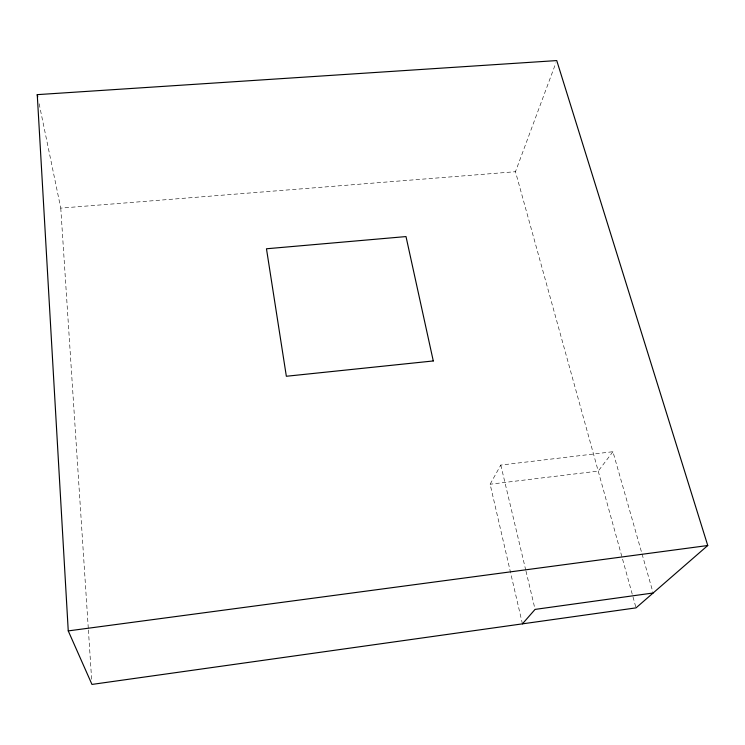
<?xml version="1.0" encoding="UTF-8"?>
<svg xmlns="http://www.w3.org/2000/svg" width="745" height="745" viewBox="0 0 745 745"><rect width="100%" height="100%" fill="white"/><g stroke="black" fill="none" stroke-linecap="round" stroke-linejoin="round"><path stroke-width="0.56" stroke-dasharray="3.73 2.79" d="M635.718 606.747L515.475 171.704L555.938 62.757M522.422 623.854L490.117 484.222L500.798 465.066L612.939 451.712L641.752 552.939M612.939 451.712L598.226 471.091L490.117 484.222M39.131 103.723L60.764 208.116L515.475 171.704M642.069 554.057L652.825 591.875M500.798 465.066L525.7 569.934M525.97 571.061L535.078 609.401M60.764 208.116L88.32 628.789M88.394 629.953L91.663 679.785"/><path stroke-width="1.12" d="M522.422 623.854L535.078 609.401L653.142 592.992M707.75 545.517L636.025 607.873L91.961 684.422L68.251 630.903L37.25 94.643L556.748 60.578L707.75 545.517L68.251 630.903M37.25 94.643L37.716 96.906M433.283 360.953L286.35 376.262L266.468 248.774L406.006 236.575L433.283 360.953"/></g></svg>
